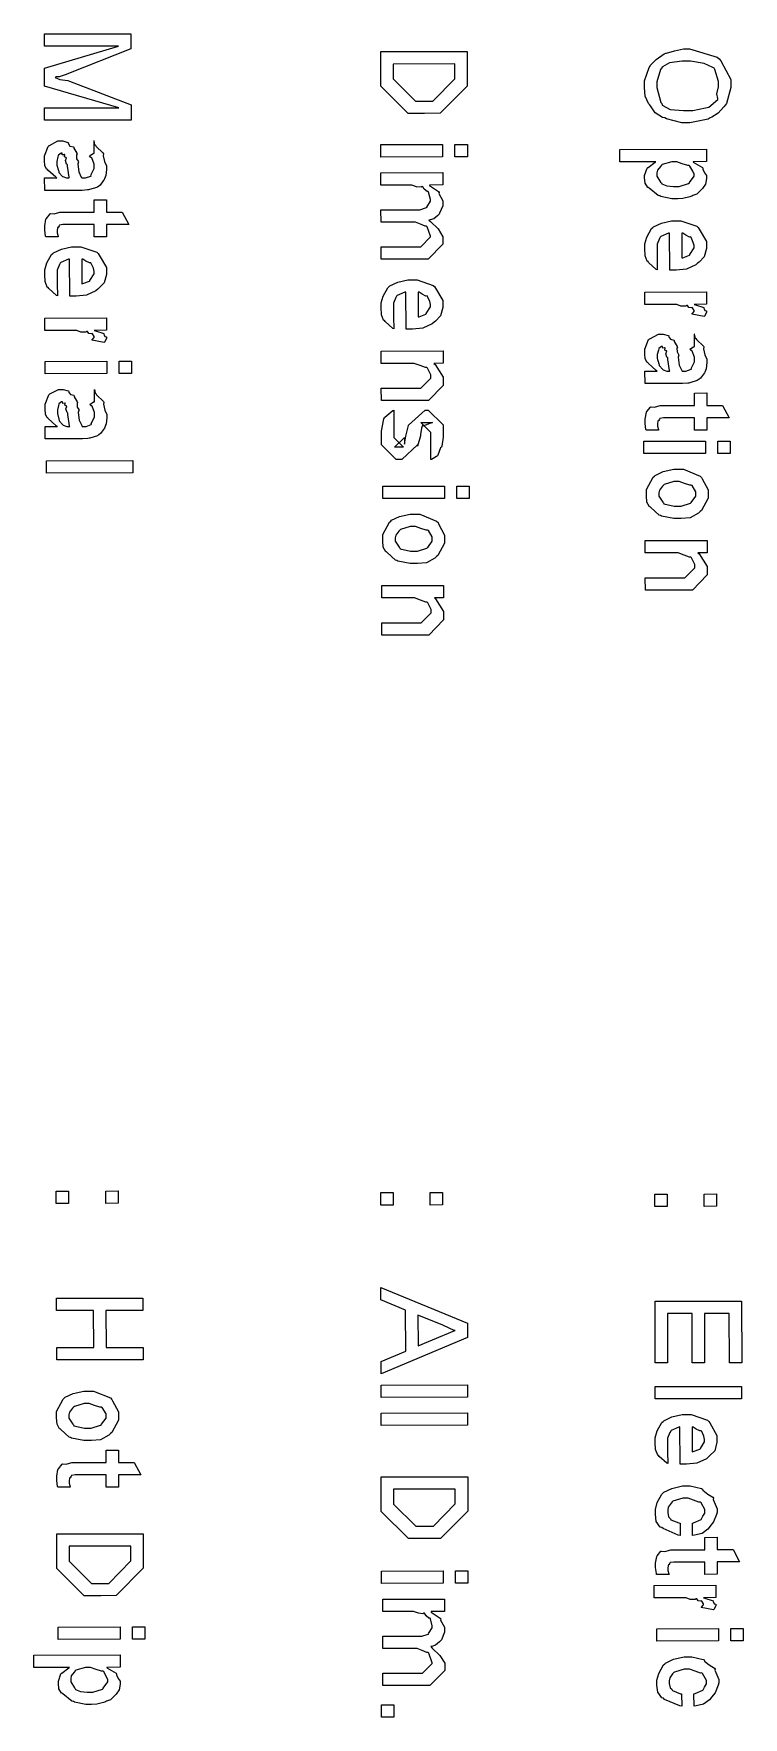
# Model space of a CAD drawing. Extents: x 0.1 to 11.6, y 0.3 to 16.3.
# Drawn here: x 7.979 to 8.778, y 2.208 to 4.101 of the extents above; entities that cross this region are included whole.
import ezdxf

# ---------------------------------------------------------------- set-up
doc = ezdxf.new("R2010")
doc.units = 0
doc.header["$MEASUREMENT"] = 0

msp = doc.modelspace()

# ---------------------------------------------------------------- linework, layer by layer
at = {"color": 0}
for points in [[(7.99154, 4.10107), (8.08876, 4.10129), (8.08876, 4.08415), (8.01844, 4.05658), (8.016, 4.05539), (8.00814, 4.05279), (8.00467, 4.05268), (8.0039, 4.05246), (8.00379, 4.05203), (8.009, 4.04975), (8.01801, 4.04844), (8.01975, 4.0479), (8.08897, 4.02121), (8.08897, 4.00407), (7.99175, 4.00385), (7.99175, 4.01774), (8.07508, 4.01796), (7.99175, 4.04226), (7.99154, 4.06267), (8.07487, 4.0874), (7.99154, 4.08718), (7.99154, 4.10107)], [(8.36985, 4.08106), (8.46707, 4.08128), (8.46707, 4.0524), (8.46707, 4.04243), (8.43668, 4.01183), (8.41911, 4.01161), (8.40067, 4.01161), (8.36985, 4.04221), (8.36985, 4.05067), (8.36985, 4.08106)], [(8.71376, 4.08436), (8.71718, 4.08442), (8.74821, 4.07503), (8.75043, 4.07308), (8.75254, 4.0709), (8.76367, 4.04992), (8.76367, 4.04292), (8.76367, 4.0409), (8.75862, 4.02283), (8.7576, 4.02121), (8.75592, 4.0191), (8.74918, 4.01188), (8.74208, 4.00732), (8.74024, 4.00646), (8.73801, 4.00515), (8.71739, 4.00108), (8.71506, 4.00103), (8.70865, 4.00103), (8.69129, 4.00558), (8.68946, 4.00646), (8.68679, 4.00689), (8.67833, 4.01221), (8.67329, 4.02001), (8.67231, 4.02165), (8.67085, 4.02274), (8.66726, 4.03097), (8.66644, 4.04085), (8.66644, 4.04269), (8.66644, 4.04824), (8.67165, 4.06321), (8.67275, 4.06483), (8.67329, 4.06575), (8.67958, 4.07226), (8.68847, 4.07856), (8.69032, 4.07937), (8.69129, 4.07949), (8.70042, 4.08203), (8.71039, 4.08436), (8.71376, 4.08436)], [(8.38374, 4.06717), (8.38374, 4.05132), (8.38374, 4.05046), (8.4089, 4.0255), (8.41932, 4.0255), (8.42844, 4.0255), (8.45318, 4.05067), (8.45318, 4.05176), (8.45318, 4.06739), (8.38374, 4.06717)], [(8.71376, 4.07047), (8.70899, 4.07047), (8.69472, 4.06853), (8.68663, 4.06396), (8.68576, 4.06267), (8.6844, 4.06082), (8.68033, 4.04725), (8.68033, 4.04269), (8.68033, 4.04069), (8.68506, 4.02403), (8.68599, 4.02274), (8.68642, 4.02078), (8.69536, 4.01589), (8.71029, 4.01492), (8.71528, 4.01492), (8.72071, 4.01492), (8.73508, 4.01785), (8.73699, 4.01839), (8.73876, 4.01872), (8.74897, 4.02729), (8.74914, 4.02838), (8.74892, 4.02838), (8.74804, 4.03347), (8.74978, 4.04139), (8.74978, 4.04269), (8.74978, 4.04764), (8.74576, 4.06108), (8.74501, 4.06244), (8.74343, 4.06337), (8.73361, 4.06787), (8.71815, 4.07053), (8.71376, 4.07047)], [(8.00564, 3.93896), (8.00433, 3.93972), (7.99533, 3.94786), (7.99479, 3.94874), (7.99403, 3.94879), (7.99214, 3.95296), (7.99175, 3.95828), (7.99175, 3.96001), (7.99175, 3.96386), (7.99588, 3.97456), (7.99675, 3.97543), (7.99718, 3.97558), (8.00678, 3.98063), (8.00999, 3.98063), (8.0121, 3.98063), (8.01779, 3.979), (8.01844, 3.97868), (8.01822, 3.97797), (8.02029, 3.97493), (8.02414, 3.97401), (8.02453, 3.97347), (8.02447, 3.97239), (8.028, 3.96679), (8.02821, 3.9661), (8.02772, 3.9649), (8.02778, 3.96067), (8.02957, 3.95796), (8.02974, 3.95697), (8.02914, 3.95464), (8.03011, 3.94592), (8.03304, 3.93994), (8.03342, 3.93897), (8.03401, 3.93897), (8.03532, 3.93897), (8.03581, 3.93897), (8.03787, 3.93897), (8.04362, 3.94114), (8.04406, 3.94157), (8.04368, 3.942), (8.04731, 3.94965), (8.04731, 3.95221), (8.04731, 3.95469), (8.04476, 3.96164), (8.04428, 3.96218), (8.04378, 3.96213), (8.0421, 3.96371), (8.04628, 3.96653), (8.04731, 3.96675), (8.04731, 3.98064), (8.04725, 3.98064), (8.04801, 3.97635), (8.04883, 3.97586), (8.04969, 3.97456), (8.0574, 3.96718), (8.05794, 3.9661), (8.05761, 3.96403), (8.05903, 3.95742), (8.06119, 3.95253), (8.06119, 3.9509), (8.06119, 3.94862), (8.06054, 3.94179), (8.05903, 3.9381), (8.0586, 3.93724), (8.05746, 3.93571), (8.05408, 3.93104), (8.05231, 3.92958), (8.05165, 3.92919), (8.05057, 3.92844), (8.04226, 3.92589), (8.04124, 3.92572), (8.03993, 3.92557), (8.0339, 3.92507), (8.0319, 3.92508), (8.02083, 3.92508), (8.01644, 3.92507), (8.00651, 3.92508), (8.00325, 3.92507), (8.00043, 3.92508), (7.99408, 3.92508), (7.99197, 3.92507), (7.99175, 3.93897), (7.99522, 3.93897), (8.00304, 3.93897), (8.00564, 3.93896)], [(8.01953, 3.93897), (8.01932, 3.93983), (8.01747, 3.95231), (8.01736, 3.95394), (8.01644, 3.95464), (8.01525, 3.95865), (8.01617, 3.96158), (8.01606, 3.96197), (8.01568, 3.96186), (8.01394, 3.96283), (8.01432, 3.96522), (8.01411, 3.96544), (8.01367, 3.96511), (8.01167, 3.9649), (8.01133, 3.96675), (8.01128, 3.96675), (8.01025, 3.96675), (8.00743, 3.96457), (8.00717, 3.96414), (8.00678, 3.96272), (8.00564, 3.95763), (8.00564, 3.95589), (8.00564, 3.95356), (8.00726, 3.94726), (8.0076, 3.94656), (8.00776, 3.94526), (8.01172, 3.94081), (8.01215, 3.94049), (8.01215, 3.94049), (8.01622, 3.93897), (8.01758, 3.93897), (8.01953, 3.93897)], [(8.37001, 3.97646), (8.43946, 3.97667), (8.43946, 3.96278), (8.37001, 3.96257), (8.37001, 3.97646)], [(8.45335, 3.97667), (8.46724, 3.97667), (8.46724, 3.96278), (8.45335, 3.96278), (8.45335, 3.97667)], [(8.63889, 3.97114), (8.73611, 3.97136), (8.73611, 3.95747), (8.72114, 3.95725), (8.72131, 3.95671), (8.73156, 3.95074), (8.73221, 3.95008), (8.73199, 3.94889), (8.73383, 3.94493), (8.73611, 3.94168), (8.73611, 3.94054), (8.73611, 3.93847), (8.73497, 3.93218), (8.73247, 3.92828), (8.73176, 3.92731), (8.73036, 3.92551), (8.72542, 3.92079), (8.72092, 3.91911), (8.71962, 3.91862), (8.71733, 3.91786), (8.70975, 3.91596), (8.70394, 3.91558), (8.70204, 3.91558), (8.69743, 3.91558), (8.68494, 3.91829), (8.6836, 3.91883), (8.68197, 3.91911), (8.67176, 3.92736), (8.671, 3.92839), (8.67008, 3.92839), (8.66721, 3.93326), (8.66667, 3.93956), (8.66667, 3.94162), (8.66667, 3.94162), (8.66954, 3.95008), (8.67014, 3.95074), (8.67046, 3.95079), (8.67833, 3.95682), (8.67925, 3.95725), (8.63889, 3.95725), (8.63889, 3.97114)], [(8.37007, 3.94488), (8.4395, 3.9451), (8.4395, 3.93121), (8.42453, 3.93099), (8.42458, 3.93044), (8.43468, 3.92361), (8.43539, 3.92275), (8.43522, 3.92144), (8.4395, 3.91346), (8.43951, 3.91081), (8.4395, 3.90771), (8.43603, 3.89925), (8.43539, 3.89844), (8.43403, 3.89697), (8.42936, 3.89312), (8.42529, 3.89182), (8.4241, 3.8915), (8.42567, 3.88997), (8.43425, 3.88172), (8.43972, 3.87278), (8.43972, 3.86979), (8.43972, 3.86458), (8.42301, 3.84765), (8.41693, 3.84765), (8.37028, 3.84765), (8.37028, 3.86154), (8.41021, 3.86154), (8.41476, 3.86154), (8.42583, 3.87261), (8.42583, 3.87326), (8.42578, 3.87349), (8.42204, 3.884), (8.42128, 3.88476), (8.41976, 3.88476), (8.41439, 3.88704), (8.40896, 3.88932), (8.40717, 3.88932), (8.37028, 3.88932), (8.37006, 3.90321), (8.41129, 3.90321), (8.41396, 3.90321), (8.42133, 3.9056), (8.42193, 3.90603), (8.42165, 3.90625), (8.42563, 3.91276), (8.42561, 3.91493), (8.42561, 3.91493), (8.42361, 3.92296), (8.42324, 3.92361), (8.4221, 3.92372), (8.41883, 3.92622), (8.41704, 3.92899), (8.41629, 3.92925), (8.41515, 3.92854), (8.4101, 3.92908), (8.40479, 3.93099), (8.40304, 3.93099), (8.37007, 3.93099), (8.37007, 3.94488)], [(8.70096, 3.95725), (8.6971, 3.95725), (8.68636, 3.954), (8.68554, 3.95335), (8.6844, 3.95199), (8.68115, 3.94765), (8.68056, 3.94461), (8.68056, 3.94358), (8.68056, 3.94108), (8.68468, 3.93431), (8.68554, 3.9336), (8.68599, 3.93257), (8.69151, 3.93001), (8.69906, 3.92947), (8.70161, 3.92947), (8.70546, 3.92947), (8.71615, 3.93294), (8.71701, 3.9336), (8.71713, 3.93392), (8.72222, 3.94086), (8.72222, 3.94314), (8.72222, 3.94314), (8.72081, 3.94678), (8.71767, 3.95242), (8.71679, 3.95313), (8.71517, 3.95301), (8.70904, 3.95503), (8.70296, 3.95725), (8.70096, 3.95725)], [(8.00706, 3.87261), (7.99317, 3.87261), (7.99283, 3.87354), (7.99186, 3.88021), (7.99186, 3.88238), (7.99186, 3.88514), (7.99328, 3.89279), (7.9936, 3.89344), (7.99376, 3.8935), (7.99804, 3.8986), (7.99858, 3.89887), (7.99858, 3.89887), (8.00239, 3.89849), (8.00896, 3.90039), (8.01118, 3.90039), (8.04742, 3.90039), (8.04742, 3.91428), (8.06131, 3.9145), (8.06131, 3.90061), (8.0791, 3.90061), (8.08649, 3.88672), (8.06131, 3.88672), (8.06131, 3.87283), (8.04742, 3.87261), (8.04742, 3.8865), (8.01378, 3.8865), (8.01242, 3.8865), (8.00857, 3.88596), (8.00836, 3.88585), (8.00814, 3.88519), (8.00694, 3.88319), (8.0064, 3.88346), (8.0064, 3.88346), (8.00624, 3.88282), (8.00575, 3.87972), (8.00575, 3.87869), (8.00575, 3.87717), (8.00683, 3.87326), (8.00706, 3.87261)], [(8.68072, 3.84924), (8.68093, 3.83578), (8.67979, 3.83615), (8.67117, 3.84397), (8.67051, 3.84511), (8.6696, 3.84543), (8.66726, 3.85157), (8.66683, 3.8596), (8.66683, 3.86225), (8.66683, 3.86486), (8.669, 3.87256), (8.67421, 3.882), (8.67572, 3.88331), (8.67649, 3.88406), (8.68544, 3.88824), (8.697, 3.8909), (8.7009, 3.8909), (8.70742, 3.89089), (8.72542, 3.8846), (8.72694, 3.88331), (8.72808, 3.88151), (8.73628, 3.86757), (8.73628, 3.8629), (8.73628, 3.85975), (8.73372, 3.85032), (8.72792, 3.84446), (8.72629, 3.84315), (8.72428, 3.84119), (8.71371, 3.83632), (8.70199, 3.83535), (8.69808, 3.83535), (8.69726, 3.83535), (8.69542, 3.83535), (8.69482, 3.83535), (8.69461, 3.87701), (8.69347, 3.87696), (8.68479, 3.87315), (8.68419, 3.87244), (8.68332, 3.87099), (8.68072, 3.86447), (8.68072, 3.86225), (8.68072, 3.86029), (8.68072, 3.8559), (8.68072, 3.85444), (8.68072, 3.85314), (8.68072, 3.85021), (8.68072, 3.84924)], [(8.7085, 3.87701), (8.7085, 3.84924), (8.70947, 3.84933), (8.71707, 3.85206), (8.71761, 3.85249), (8.71761, 3.85286), (8.72239, 3.8604), (8.72239, 3.8629), (8.72239, 3.8629), (8.7214, 3.8666), (8.71912, 3.87201), (8.71847, 3.87267), (8.71713, 3.87256), (8.71283, 3.87457), (8.70953, 3.87696), (8.7085, 3.87701)], [(8.00586, 3.82004), (8.00608, 3.80658), (8.00493, 3.80697), (7.99631, 3.81478), (7.99567, 3.81592), (7.99474, 3.81624), (7.9924, 3.82238), (7.99197, 3.8304), (7.99197, 3.83306), (7.99197, 3.83567), (7.99414, 3.84337), (7.99935, 3.85281), (8.00087, 3.85411), (8.00163, 3.85487), (8.01058, 3.85904), (8.02214, 3.86171), (8.02604, 3.86171), (8.03256, 3.86171), (8.05057, 3.85542), (8.05208, 3.85411), (8.05322, 3.85232), (8.06142, 3.83838), (8.06142, 3.83371), (8.06142, 3.83057), (8.05886, 3.82113), (8.05306, 3.81526), (8.05143, 3.81396), (8.04943, 3.81201), (8.03885, 3.80713), (8.02713, 3.80615), (8.02322, 3.80615), (8.0224, 3.80615), (8.02056, 3.80615), (8.01997, 3.80615), (8.01975, 3.84782), (8.01861, 3.84776), (8.00993, 3.84397), (8.00933, 3.84326), (8.00846, 3.84179), (8.00586, 3.83529), (8.00586, 3.83306), (8.00586, 3.83111), (8.00586, 3.82671), (8.00586, 3.82525), (8.00586, 3.82394), (8.00586, 3.82101), (8.00586, 3.82004)], [(8.03364, 3.84782), (8.03364, 3.82004), (8.03461, 3.82015), (8.04221, 3.82286), (8.04275, 3.82329), (8.04275, 3.82368), (8.04753, 3.83122), (8.04753, 3.83371), (8.04753, 3.83371), (8.04656, 3.8374), (8.04428, 3.84283), (8.04362, 3.84347), (8.04226, 3.84337), (8.03797, 3.84538), (8.03467, 3.84776), (8.03364, 3.84782)], [(8.38417, 3.78282), (8.38439, 3.76937), (8.38325, 3.76975), (8.37463, 3.77756), (8.37397, 3.77869), (8.37304, 3.77903), (8.37071, 3.78515), (8.37028, 3.79318), (8.37028, 3.79585), (8.37028, 3.79844), (8.37244, 3.80615), (8.37765, 3.8156), (8.37918, 3.81689), (8.37993, 3.81765), (8.38889, 3.82183), (8.40044, 3.82449), (8.40435, 3.82449), (8.41086, 3.82449), (8.42888, 3.81819), (8.43039, 3.81689), (8.43153, 3.81511), (8.43972, 3.80117), (8.43972, 3.7965), (8.43972, 3.79335), (8.43717, 3.7839), (8.43138, 3.77804), (8.42974, 3.77675), (8.42774, 3.77479), (8.41715, 3.76992), (8.40543, 3.76893), (8.40153, 3.76893), (8.40072, 3.76893), (8.39887, 3.76893), (8.39828, 3.76893), (8.39806, 3.8106), (8.39692, 3.81054), (8.38824, 3.80675), (8.38764, 3.80604), (8.38676, 3.80458), (8.38417, 3.79807), (8.38417, 3.79585), (8.38417, 3.79389), (8.38417, 3.7895), (8.38417, 3.78803), (8.38417, 3.78672), (8.38417, 3.78381), (8.38417, 3.78282)], [(8.41194, 3.8106), (8.41194, 3.78282), (8.41292, 3.78293), (8.42051, 3.78564), (8.42106, 3.78608), (8.42106, 3.78646), (8.42583, 3.794), (8.42583, 3.7965), (8.42583, 3.7965), (8.42486, 3.80018), (8.42258, 3.80561), (8.42193, 3.80626), (8.42057, 3.80615), (8.41629, 3.80815), (8.41297, 3.81054), (8.41194, 3.8106)], [(8.66694, 3.8106), (8.73639, 3.81082), (8.73639, 3.79693), (8.72249, 3.79671), (8.7239, 3.79639), (8.73312, 3.79335), (8.73356, 3.79303), (8.73329, 3.79249), (8.73426, 3.78999), (8.73639, 3.7895), (8.73637, 3.78933), (8.73639, 3.78776), (8.734, 3.78358), (8.73356, 3.78304), (8.71989, 3.78564), (8.71989, 3.78564), (8.7225, 3.78874), (8.72249, 3.78976), (8.72249, 3.78976), (8.72065, 3.79303), (8.72032, 3.79324), (8.71946, 3.79286), (8.71619, 3.79335), (8.71479, 3.79551), (8.71425, 3.79563), (8.71289, 3.79482), (8.70731, 3.79487), (8.70275, 3.79671), (8.70122, 3.79671), (8.66693, 3.79671), (8.66694, 3.8106)], [(7.99208, 3.78142), (8.06153, 3.78163), (8.06153, 3.76774), (8.04764, 3.76753), (8.04904, 3.76719), (8.05826, 3.76417), (8.05871, 3.76383), (8.05843, 3.76329), (8.0594, 3.76079), (8.06153, 3.76031), (8.06153, 3.76015), (8.06153, 3.75857), (8.05914, 3.75439), (8.05869, 3.75385), (8.04503, 3.75646), (8.04503, 3.75646), (8.04764, 3.75956), (8.04764, 3.76058), (8.04764, 3.76058), (8.04579, 3.76383), (8.04546, 3.76406), (8.0446, 3.76367), (8.04135, 3.76417), (8.03993, 3.76633), (8.03939, 3.76644), (8.03803, 3.76563), (8.03244, 3.76568), (8.02789, 3.76753), (8.02636, 3.76753), (7.99208, 3.76753), (7.99208, 3.78142)], [(8.68093, 3.72163), (8.67964, 3.72239), (8.67062, 3.73053), (8.67008, 3.73139), (8.66932, 3.73144), (8.66743, 3.73562), (8.66704, 3.74094), (8.66704, 3.74268), (8.66704, 3.74653), (8.67117, 3.75722), (8.67204, 3.75808), (8.67247, 3.75825), (8.68207, 3.76329), (8.68528, 3.76329), (8.68739, 3.76329), (8.69308, 3.76167), (8.69374, 3.76133), (8.69353, 3.76064), (8.69558, 3.7576), (8.69943, 3.75667), (8.69982, 3.75613), (8.69976, 3.75504), (8.70329, 3.74946), (8.7035, 3.74875), (8.70301, 3.74756), (8.70307, 3.74333), (8.70486, 3.74061), (8.70503, 3.73964), (8.70443, 3.73731), (8.7054, 3.72857), (8.70833, 3.7226), (8.70871, 3.72163), (8.70931, 3.72163), (8.71061, 3.72163), (8.7111, 3.72163), (8.71317, 3.72163), (8.71892, 3.72379), (8.71935, 3.72424), (8.71897, 3.72467), (8.7226, 3.73232), (8.7226, 3.73486), (8.7226, 3.73736), (8.72006, 3.74431), (8.71957, 3.74485), (8.71907, 3.74479), (8.71739, 3.74636), (8.72157, 3.74918), (8.7226, 3.7494), (8.7226, 3.76329), (8.72254, 3.76329), (8.72331, 3.759), (8.72413, 3.75851), (8.72499, 3.75722), (8.73269, 3.74983), (8.73324, 3.74875), (8.73292, 3.74669), (8.73432, 3.74007), (8.73649, 3.73519), (8.73649, 3.73356), (8.73649, 3.73128), (8.73583, 3.72444), (8.73432, 3.72076), (8.73389, 3.71989), (8.73275, 3.71837), (8.72939, 3.71371), (8.7276, 3.71224), (8.72694, 3.71186), (8.72586, 3.7111), (8.71756, 3.70856), (8.71653, 3.70839), (8.71522, 3.70822), (8.70921, 3.70774), (8.70719, 3.70774), (8.69612, 3.70774), (8.69174, 3.70774), (8.68181, 3.70774), (8.67854, 3.70774), (8.67572, 3.70774), (8.66938, 3.70774), (8.66726, 3.70774), (8.66704, 3.72163), (8.67051, 3.72163), (8.67833, 3.72163), (8.68093, 3.72163)], [(7.99218, 3.73269), (8.06164, 3.73292), (8.06163, 3.71903), (7.99219, 3.71881), (7.99218, 3.73269)], [(8.07553, 3.73292), (8.0894, 3.73292), (8.0894, 3.71903), (8.07553, 3.71903), (8.07553, 3.73292)], [(8.37044, 3.74425), (8.43989, 3.74447), (8.43989, 3.73058), (8.42968, 3.73036), (8.43104, 3.72928), (8.43989, 3.71511), (8.43989, 3.71039), (8.43989, 3.70562), (8.42339, 3.68869), (8.41233, 3.68869), (8.37065, 3.68869), (8.37044, 3.70258), (8.40907, 3.70258), (8.41493, 3.70258), (8.426, 3.71365), (8.426, 3.71474), (8.426, 3.7175), (8.42236, 3.72504), (8.42165, 3.72581), (8.42014, 3.72581), (8.41411, 3.72808), (8.40739, 3.73036), (8.40517, 3.73036), (8.37044, 3.73036), (8.37044, 3.74425)], [(8.69482, 3.72163), (8.69461, 3.7225), (8.69276, 3.73497), (8.69265, 3.7366), (8.69174, 3.73731), (8.69054, 3.74132), (8.69146, 3.74425), (8.69135, 3.74463), (8.69097, 3.74453), (8.68924, 3.7455), (8.68961, 3.74789), (8.6894, 3.7481), (8.68896, 3.74778), (8.68696, 3.74756), (8.68664, 3.7494), (8.68658, 3.7494), (8.68554, 3.7494), (8.68272, 3.74724), (8.68246, 3.74681), (8.68207, 3.74539), (8.68093, 3.74029), (8.68093, 3.73856), (8.68093, 3.73622), (8.68257, 3.72993), (8.68289, 3.72922), (8.68306, 3.72792), (8.68701, 3.72347), (8.68744, 3.72314), (8.68744, 3.72314), (8.69151, 3.72163), (8.69288, 3.72163), (8.69482, 3.72163)], [(8.00612, 3.6595), (8.00483, 3.66026), (7.99582, 3.6684), (7.99528, 3.66928), (7.99451, 3.66932), (7.99262, 3.6735), (7.99224, 3.67882), (7.99224, 3.68056), (7.99224, 3.6844), (7.99636, 3.6951), (7.99724, 3.69596), (7.99767, 3.69613), (8.00726, 3.70117), (8.01047, 3.70117), (8.01258, 3.70117), (8.01828, 3.69954), (8.01893, 3.69922), (8.01872, 3.69851), (8.02078, 3.69547), (8.02463, 3.69456), (8.02501, 3.69401), (8.02496, 3.69293), (8.02849, 3.68733), (8.02869, 3.68664), (8.02821, 3.68544), (8.02826, 3.68121), (8.03006, 3.6785), (8.03022, 3.67751), (8.02962, 3.67518), (8.0306, 3.66644), (8.03353, 3.66049), (8.0339, 3.6595), (8.0345, 3.6595), (8.03581, 3.6595), (8.03629, 3.6595), (8.03836, 3.6595), (8.04411, 3.66168), (8.04454, 3.66211), (8.04417, 3.66254), (8.04779, 3.67019), (8.04779, 3.67275), (8.04779, 3.67524), (8.04525, 3.68218), (8.04476, 3.68272), (8.04426, 3.68267), (8.04258, 3.68425), (8.04676, 3.68707), (8.04779, 3.68728), (8.04779, 3.70117), (8.04774, 3.70117), (8.0485, 3.69689), (8.04932, 3.6964), (8.05018, 3.6951), (8.05789, 3.68772), (8.05843, 3.68664), (8.05811, 3.68457), (8.05951, 3.67796), (8.06168, 3.67307), (8.06168, 3.67144), (8.06168, 3.66917), (8.06103, 3.66233), (8.05951, 3.65864), (8.05908, 3.65776), (8.05794, 3.65625), (8.05458, 3.65158), (8.05279, 3.65012), (8.05214, 3.64974), (8.05106, 3.64899), (8.04275, 3.64643), (8.04172, 3.64626), (8.04042, 3.64611), (8.0344, 3.64561), (8.03239, 3.64561), (8.02132, 3.64561), (8.01693, 3.64561), (8.007, 3.64561), (8.00374, 3.64561), (8.00092, 3.64561), (7.99457, 3.64561), (7.99246, 3.64561), (7.99224, 3.6595), (7.99571, 3.6595), (8.00353, 3.6595), (8.00612, 3.6595)], [(8.68235, 3.65528), (8.66846, 3.65528), (8.66814, 3.65619), (8.66715, 3.66287), (8.66715, 3.66504), (8.66715, 3.66781), (8.66857, 3.67546), (8.66889, 3.67611), (8.66906, 3.67617), (8.67335, 3.68126), (8.67389, 3.68153), (8.67389, 3.68153), (8.67768, 3.68115), (8.68425, 3.68306), (8.68647, 3.68306), (8.72271, 3.68306), (8.72271, 3.69694), (8.7366, 3.69715), (8.7366, 3.68326), (8.75439, 3.68326), (8.76178, 3.66938), (8.7366, 3.66938), (8.7366, 3.65549), (8.72271, 3.65528), (8.72271, 3.66917), (8.68907, 3.66917), (8.68772, 3.66917), (8.68386, 3.66862), (8.68365, 3.66851), (8.68343, 3.66786), (8.68224, 3.66585), (8.68169, 3.66613), (8.68169, 3.66613), (8.68153, 3.66547), (8.68104, 3.66238), (8.68104, 3.66135), (8.68104, 3.65983), (8.68212, 3.65593), (8.68235, 3.65528)], [(8.02001, 3.6595), (8.01981, 3.66037), (8.01796, 3.67285), (8.01785, 3.67449), (8.01693, 3.67518), (8.01574, 3.67919), (8.01665, 3.68213), (8.01654, 3.68251), (8.01617, 3.6824), (8.01443, 3.68338), (8.01481, 3.68576), (8.0146, 3.68599), (8.01415, 3.68565), (8.01215, 3.68544), (8.01183, 3.68728), (8.01178, 3.68728), (8.01074, 3.68728), (8.00792, 3.68511), (8.00765, 3.68468), (8.00726, 3.68326), (8.00612, 3.67817), (8.00612, 3.67643), (8.00612, 3.6741), (8.00775, 3.66781), (8.00808, 3.6671), (8.00825, 3.66581), (8.01221, 3.66135), (8.01264, 3.66103), (8.01264, 3.66103), (8.01671, 3.6595), (8.01807, 3.6595), (8.02001, 3.6595)], [(8.38444, 3.67785), (8.38444, 3.66396), (8.38444, 3.66287), (8.38444, 3.66043), (8.38444, 3.65961), (8.38444, 3.65701), (8.38444, 3.65115), (8.38444, 3.64919), (8.38444, 3.64725), (8.39551, 3.63618), (8.39139, 3.63618), (8.38531, 3.63618), (8.39638, 3.64725), (8.39638, 3.63965), (8.39789, 3.64854), (8.40115, 3.66049), (8.40115, 3.66114), (8.41982, 3.67785), (8.42329, 3.67785), (8.44, 3.66135), (8.44, 3.65136), (8.44, 3.64762), (8.43853, 3.63747), (8.43826, 3.63639), (8.43696, 3.63531), (8.43419, 3.62717), (8.43371, 3.62663), (8.43256, 3.62576), (8.42686, 3.6225), (8.42611, 3.62229), (8.42611, 3.63618), (8.42611, 3.63721), (8.42611, 3.63954), (8.42611, 3.64031), (8.42611, 3.64274), (8.42611, 3.64828), (8.42611, 3.65007), (8.42611, 3.65289), (8.41504, 3.66396), (8.42068, 3.66396), (8.42806, 3.66396), (8.41699, 3.65983), (8.41699, 3.66135), (8.41613, 3.65853), (8.41575, 3.65756), (8.41461, 3.65028), (8.41439, 3.64899), (8.41114, 3.63747), (8.41114, 3.639), (8.39356, 3.62229), (8.39268, 3.62229), (8.38726, 3.62229), (8.37056, 3.639), (8.37056, 3.64919), (8.37056, 3.65419), (8.37343, 3.66803), (8.37403, 3.66917), (8.37429, 3.66986), (8.38325, 3.67751), (8.38444, 3.67785)], [(8.66581, 3.6429), (8.73525, 3.64312), (8.73525, 3.62924), (8.66581, 3.62901), (8.66581, 3.6429)], [(8.74914, 3.64312), (8.76303, 3.64312), (8.76303, 3.62924), (8.74914, 3.62924), (8.74914, 3.64312)], [(7.99382, 3.62088), (8.09104, 3.6211), (8.09104, 3.60721), (7.99382, 3.60699), (7.99382, 3.62088)], [(8.70344, 3.61138), (8.71029, 3.61139), (8.72928, 3.60379), (8.73079, 3.60226), (8.73144, 3.60064), (8.73817, 3.58806), (8.73817, 3.58382), (8.73817, 3.57883), (8.73074, 3.56515), (8.72928, 3.56386), (8.72737, 3.56185), (8.71799, 3.55686), (8.7079, 3.55582), (8.70454, 3.55582), (8.69949, 3.55583), (8.68554, 3.55875), (8.68435, 3.55929), (8.68294, 3.55963), (8.6735, 3.56819), (8.67285, 3.56928), (8.67199, 3.56928), (8.66922, 3.57449), (8.66872, 3.58132), (8.66872, 3.58361), (8.66872, 3.58865), (8.67611, 3.60249), (8.67763, 3.60379), (8.67833, 3.60454), (8.68739, 3.60872), (8.69943, 3.61139), (8.70344, 3.61138)], [(8.37213, 3.59229), (8.44157, 3.5925), (8.44157, 3.57861), (8.37213, 3.5784), (8.37213, 3.59229)], [(8.45546, 3.5925), (8.46935, 3.5925), (8.46935, 3.57861), (8.45546, 3.57861), (8.45546, 3.5925)], [(8.70344, 3.59749), (8.69954, 3.59749), (8.68869, 3.59424), (8.68782, 3.59358), (8.68663, 3.59224), (8.68326, 3.58794), (8.68261, 3.58469), (8.68261, 3.58361), (8.68261, 3.58111), (8.68696, 3.57428), (8.68782, 3.57362), (8.68826, 3.57264), (8.69997, 3.56972), (8.70389, 3.56972), (8.70768, 3.56972), (8.71821, 3.57318), (8.71907, 3.57383), (8.71918, 3.57417), (8.72428, 3.58128), (8.72428, 3.58361), (8.72428, 3.5861), (8.71994, 3.59293), (8.71907, 3.59358), (8.71744, 3.59343), (8.71143, 3.59532), (8.7054, 3.5975), (8.70344, 3.59749)], [(8.4069, 3.56076), (8.41374, 3.56076), (8.43272, 3.55317), (8.43425, 3.55165), (8.43489, 3.55003), (8.44163, 3.53743), (8.44163, 3.53321), (8.44163, 3.52821), (8.43419, 3.51454), (8.43272, 3.51324), (8.43083, 3.51124), (8.42144, 3.50624), (8.41135, 3.50521), (8.40799, 3.50521), (8.40294, 3.50521), (8.389, 3.50814), (8.38781, 3.50868), (8.38639, 3.509), (8.37696, 3.51758), (8.37631, 3.51867), (8.37543, 3.51867), (8.37267, 3.52387), (8.37218, 3.53071), (8.37218, 3.53299), (8.37218, 3.53803), (8.37956, 3.55186), (8.38108, 3.55317), (8.38178, 3.55393), (8.39085, 3.55811), (8.40289, 3.56076), (8.4069, 3.56076)], [(8.4069, 3.54688), (8.403, 3.54688), (8.39214, 3.54363), (8.39128, 3.54297), (8.39008, 3.54161), (8.38672, 3.53733), (8.38607, 3.53407), (8.38607, 3.53299), (8.38607, 3.53049), (8.3904, 3.52365), (8.39128, 3.523), (8.39171, 3.52203), (8.40343, 3.5191), (8.40733, 3.5191), (8.41114, 3.5191), (8.42165, 3.52257), (8.42253, 3.52322), (8.42264, 3.52354), (8.42774, 3.53065), (8.42774, 3.53299), (8.42774, 3.53549), (8.42339, 3.54232), (8.42253, 3.54297), (8.4209, 3.54281), (8.41487, 3.54471), (8.40886, 3.54688), (8.4069, 3.54688)], [(8.66743, 3.53108), (8.73687, 3.53131), (8.73687, 3.51742), (8.72667, 3.51719), (8.72803, 3.51611), (8.73687, 3.50196), (8.73687, 3.49724), (8.73687, 3.49246), (8.72038, 3.47553), (8.70931, 3.47553), (8.66764, 3.47553), (8.66743, 3.48942), (8.70606, 3.48942), (8.71192, 3.48942), (8.72299, 3.50049), (8.72299, 3.50157), (8.72299, 3.50433), (8.71935, 3.51187), (8.71864, 3.51264), (8.71713, 3.51264), (8.7111, 3.51492), (8.70438, 3.51719), (8.70215, 3.51719), (8.66743, 3.51719), (8.66743, 3.53108)], [(8.37088, 3.48047), (8.44032, 3.48068), (8.44032, 3.46679), (8.43012, 3.46658), (8.43147, 3.4655), (8.44032, 3.45133), (8.44032, 3.44661), (8.44032, 3.44185), (8.42383, 3.42492), (8.41276, 3.42492), (8.3711, 3.42492), (8.37088, 3.43881), (8.4095, 3.43881), (8.41536, 3.43881), (8.42643, 3.44988), (8.42643, 3.45096), (8.42643, 3.45372), (8.42279, 3.46126), (8.4221, 3.46203), (8.42057, 3.46203), (8.41456, 3.46431), (8.40782, 3.46658), (8.4056, 3.46658), (8.37088, 3.46658), (8.37088, 3.48047)], [(8.00489, 2.79943), (8.01878, 2.79943), (8.01878, 2.78554), (8.00489, 2.78554), (8.00489, 2.79943)], [(8.06044, 2.79943), (8.07433, 2.79964), (8.07433, 2.78575), (8.06044, 2.78554), (8.06044, 2.79943)], [(8.36985, 2.79775), (8.38374, 2.79774), (8.38374, 2.78385), (8.36985, 2.78385), (8.36985, 2.79775)], [(8.4254, 2.79775), (8.43929, 2.79796), (8.43929, 2.78407), (8.4254, 2.78385), (8.4254, 2.79775)], [(8.67817, 2.79606), (8.69206, 2.79606), (8.69206, 2.78217), (8.67817, 2.78217), (8.67817, 2.79606)], [(8.73372, 2.79606), (8.74761, 2.79628), (8.74761, 2.78239), (8.73372, 2.78217), (8.73372, 2.79606)], [(8.37007, 2.69125), (8.46729, 2.65088), (8.46729, 2.63482), (8.37028, 2.59403), (8.37028, 2.60792), (8.39806, 2.61963), (8.39785, 2.66564), (8.37007, 2.67736), (8.37007, 2.69125)], [(8.0051, 2.67904), (8.10232, 2.67925), (8.10232, 2.66536), (8.06065, 2.66515), (8.06087, 2.62349), (8.10254, 2.62369), (8.10254, 2.60981), (8.00532, 2.6096), (8.00532, 2.62349), (8.04699, 2.62349), (8.04676, 2.66515), (8.0051, 2.66515), (8.0051, 2.67904)], [(8.67839, 2.67561), (8.77561, 2.67583), (8.77582, 2.60639), (8.76193, 2.60639), (8.76172, 2.66194), (8.73394, 2.66172), (8.73415, 2.60617), (8.72026, 2.60617), (8.72006, 2.66172), (8.69228, 2.66172), (8.69249, 2.60618), (8.6786, 2.60617), (8.67839, 2.67561)], [(8.41172, 2.66), (8.41194, 2.62528), (8.43951, 2.63699), (8.44157, 2.63775), (8.45313, 2.64274), (8.4534, 2.64285), (8.45247, 2.64264), (8.44037, 2.64828), (8.43886, 2.64893), (8.41172, 2.66)], [(8.37022, 2.58132), (8.46744, 2.58154), (8.46744, 2.56765), (8.37022, 2.56744), (8.37022, 2.58132)], [(8.67854, 2.57958), (8.77576, 2.57981), (8.77576, 2.56592), (8.67854, 2.56569), (8.67854, 2.57958)], [(8.03999, 2.57437), (8.04682, 2.57437), (8.06581, 2.56679), (8.06733, 2.56526), (8.06797, 2.56364), (8.07471, 2.55106), (8.07471, 2.54682), (8.07471, 2.54183), (8.06728, 2.52815), (8.06581, 2.52686), (8.06392, 2.52485), (8.05453, 2.51986), (8.04443, 2.51883), (8.04107, 2.51882), (8.03603, 2.51883), (8.02208, 2.52175), (8.02089, 2.52229), (8.01947, 2.52262), (8.01004, 2.53119), (8.00939, 2.53228), (8.00851, 2.53228), (8.00575, 2.53749), (8.00526, 2.54432), (8.00526, 2.5466), (8.00526, 2.55165), (8.01264, 2.56549), (8.01417, 2.56679), (8.01486, 2.56754), (8.02393, 2.57172), (8.03597, 2.57437), (8.03999, 2.57437)], [(8.03999, 2.56049), (8.03608, 2.56049), (8.02522, 2.55724), (8.02436, 2.55658), (8.02317, 2.55524), (8.01981, 2.55094), (8.01915, 2.54769), (8.01915, 2.5466), (8.01915, 2.54411), (8.02349, 2.53728), (8.02436, 2.53662), (8.02479, 2.53564), (8.03651, 2.53271), (8.04042, 2.53271), (8.04422, 2.53271), (8.05474, 2.53618), (8.05561, 2.53683), (8.05572, 2.53717), (8.06082, 2.54428), (8.06082, 2.5466), (8.06082, 2.5491), (8.05647, 2.55593), (8.05561, 2.55658), (8.05399, 2.55643), (8.04796, 2.55832), (8.04194, 2.56049), (8.03999, 2.56049)], [(8.37028, 2.54975), (8.4675, 2.54997), (8.4675, 2.53608), (8.37028, 2.53586), (8.37028, 2.54975)], [(8.69249, 2.5064), (8.69271, 2.49294), (8.69157, 2.49333), (8.68294, 2.50114), (8.68229, 2.50228), (8.68138, 2.5026), (8.67904, 2.50874), (8.6786, 2.51676), (8.6786, 2.51942), (8.6786, 2.52203), (8.68078, 2.52974), (8.68599, 2.53917), (8.6875, 2.54047), (8.68826, 2.54124), (8.69721, 2.54542), (8.70876, 2.54807), (8.71268, 2.54807), (8.71918, 2.54807), (8.73719, 2.54178), (8.73871, 2.54047), (8.73986, 2.53868), (8.74804, 2.52474), (8.74804, 2.52007), (8.74804, 2.51693), (8.7455, 2.50749), (8.73969, 2.50163), (8.73807, 2.50032), (8.73606, 2.49837), (8.72547, 2.49349), (8.71376, 2.49251), (8.70985, 2.49251), (8.70904, 2.49251), (8.70719, 2.49251), (8.7066, 2.49251), (8.70638, 2.53418), (8.70524, 2.53413), (8.69656, 2.53033), (8.69596, 2.52962), (8.6951, 2.52815), (8.69249, 2.52165), (8.69249, 2.51942), (8.69249, 2.51747), (8.69249, 2.51307), (8.69249, 2.51161), (8.69249, 2.51031), (8.69249, 2.50738), (8.69249, 2.5064)], [(8.72026, 2.53418), (8.72026, 2.5064), (8.72125, 2.50651), (8.72885, 2.50922), (8.72939, 2.50965), (8.72939, 2.51004), (8.73415, 2.51758), (8.73415, 2.52007), (8.73415, 2.52007), (8.73318, 2.52376), (8.7309, 2.52919), (8.73025, 2.52983), (8.72889, 2.52974), (8.72461, 2.53174), (8.72131, 2.53413), (8.72026, 2.53418)], [(8.02056, 2.46636), (8.00667, 2.46636), (8.00635, 2.46729), (8.00538, 2.47396), (8.00538, 2.47613), (8.00538, 2.47889), (8.00678, 2.48654), (8.00711, 2.48719), (8.00726, 2.48725), (8.01156, 2.49235), (8.0121, 2.49262), (8.0121, 2.49262), (8.01589, 2.49224), (8.02246, 2.49414), (8.02468, 2.49414), (8.06093, 2.49414), (8.06093, 2.50803), (8.07482, 2.50825), (8.07482, 2.49436), (8.09261, 2.49436), (8.09999, 2.48047), (8.07482, 2.48047), (8.07482, 2.46658), (8.06093, 2.46636), (8.06093, 2.48025), (8.02729, 2.48025), (8.02593, 2.48025), (8.02208, 2.47971), (8.02186, 2.4796), (8.02165, 2.47894), (8.02046, 2.47694), (8.01992, 2.47721), (8.01992, 2.47721), (8.01975, 2.47657), (8.01926, 2.47347), (8.01926, 2.47244), (8.01926, 2.47092), (8.02035, 2.46701), (8.02056, 2.46636)], [(8.37039, 2.47808), (8.46761, 2.47829), (8.46761, 2.44943), (8.46761, 2.43946), (8.43722, 2.40885), (8.41965, 2.40864), (8.40121, 2.40864), (8.37039, 2.43924), (8.37039, 2.44769), (8.37039, 2.47808)], [(8.38428, 2.46419), (8.38428, 2.44835), (8.38428, 2.44749), (8.40944, 2.42253), (8.41986, 2.42253), (8.42899, 2.42253), (8.45372, 2.44769), (8.45372, 2.44879), (8.45372, 2.46442), (8.38428, 2.46419)], [(8.70649, 2.42617), (8.70671, 2.41228), (8.70449, 2.4126), (8.68733, 2.41997), (8.68608, 2.42117), (8.68425, 2.42165), (8.67964, 2.42806), (8.67871, 2.43608), (8.67871, 2.43875), (8.67871, 2.44135), (8.68088, 2.44917), (8.68608, 2.45871), (8.68761, 2.46001), (8.68832, 2.46083), (8.69732, 2.46517), (8.70921, 2.46783), (8.71322, 2.46783), (8.71788, 2.46783), (8.73053, 2.46496), (8.73188, 2.46436), (8.73226, 2.46294), (8.73757, 2.45876), (8.74338, 2.45514), (8.74403, 2.45394), (8.74388, 2.45275), (8.74815, 2.44211), (8.74815, 2.43853), (8.74756, 2.43576), (8.74414, 2.42736), (8.74013, 2.42231), (8.73926, 2.42117), (8.7379, 2.41928), (8.73122, 2.41439), (8.72276, 2.4126), (8.7206, 2.41228), (8.72038, 2.42617), (8.72151, 2.42638), (8.73019, 2.43018), (8.73079, 2.43072), (8.73068, 2.43078), (8.73204, 2.43376), (8.73426, 2.43733), (8.73426, 2.43853), (8.73426, 2.44131), (8.73008, 2.44889), (8.72928, 2.4496), (8.72769, 2.44954), (8.72168, 2.45171), (8.7155, 2.45394), (8.71343, 2.45394), (8.70947, 2.45394), (8.6984, 2.45068), (8.6976, 2.45003), (8.6964, 2.44862), (8.69319, 2.44407), (8.6926, 2.4406), (8.6926, 2.4394), (8.6926, 2.43782), (8.69342, 2.433), (8.69531, 2.43132), (8.69586, 2.43072), (8.69612, 2.42974), (8.70529, 2.42632), (8.70649, 2.42617)], [(8.00553, 2.41385), (8.10275, 2.41406), (8.10275, 2.38519), (8.10275, 2.37522), (8.07238, 2.34463), (8.05479, 2.3444), (8.03635, 2.3444), (8.00553, 2.375), (8.00553, 2.38346), (8.00553, 2.41385)], [(8.69407, 2.36837), (8.68018, 2.36837), (8.67985, 2.36931), (8.67888, 2.37597), (8.67888, 2.37815), (8.67888, 2.38092), (8.68028, 2.38857), (8.68061, 2.38921), (8.68078, 2.38926), (8.68506, 2.39436), (8.6856, 2.39464), (8.6856, 2.39464), (8.6894, 2.39426), (8.69596, 2.39615), (8.69819, 2.39615), (8.73443, 2.39615), (8.73443, 2.41004), (8.74832, 2.41026), (8.74832, 2.39638), (8.76611, 2.39638), (8.77349, 2.38249), (8.74832, 2.38249), (8.74832, 2.3686), (8.73443, 2.36837), (8.73443, 2.38226), (8.70079, 2.38226), (8.69943, 2.38226), (8.69558, 2.38172), (8.69536, 2.38163), (8.69515, 2.38097), (8.69396, 2.37896), (8.69342, 2.37924), (8.69342, 2.37924), (8.69325, 2.37858), (8.69276, 2.37549), (8.69276, 2.37446), (8.69276, 2.37293), (8.69385, 2.36903), (8.69407, 2.36837)], [(8.01942, 2.39996), (8.01942, 2.38411), (8.01942, 2.38325), (8.0446, 2.35829), (8.05501, 2.35829), (8.06413, 2.35829), (8.08886, 2.38346), (8.08886, 2.38456), (8.08886, 2.40018), (8.01942, 2.39996)], [(8.37056, 2.37201), (8.44, 2.37224), (8.44, 2.35835), (8.37056, 2.35813), (8.37056, 2.37201)], [(8.45389, 2.37224), (8.46778, 2.37224), (8.46778, 2.35835), (8.45389, 2.35835), (8.45389, 2.37224)], [(8.67746, 2.35601), (8.7469, 2.35622), (8.7469, 2.34233), (8.73301, 2.34212), (8.73443, 2.34179), (8.74365, 2.33876), (8.74408, 2.33843), (8.74382, 2.33789), (8.74479, 2.33539), (8.7469, 2.3349), (8.7469, 2.33475), (8.7469, 2.33317), (8.74451, 2.32899), (8.74408, 2.32844), (8.73042, 2.33106), (8.73042, 2.33106), (8.73301, 2.33415), (8.73301, 2.33518), (8.73301, 2.33518), (8.73118, 2.33843), (8.73085, 2.33865), (8.72999, 2.33826), (8.72672, 2.33876), (8.72532, 2.34093), (8.72478, 2.34104), (8.72342, 2.34022), (8.71783, 2.34028), (8.71326, 2.34212), (8.71175, 2.34212), (8.67746, 2.34212), (8.67746, 2.35601)], [(8.37207, 2.3405), (8.44151, 2.34071), (8.44151, 2.32682), (8.42654, 2.32661), (8.4266, 2.32607), (8.43668, 2.31922), (8.43739, 2.31836), (8.43722, 2.31706), (8.44151, 2.30908), (8.44151, 2.30642), (8.44151, 2.30333), (8.43804, 2.29486), (8.43739, 2.29406), (8.43604, 2.29258), (8.43138, 2.28874), (8.42731, 2.28743), (8.42611, 2.28711), (8.42768, 2.2856), (8.43625, 2.27735), (8.44174, 2.26839), (8.44174, 2.2654), (8.44174, 2.26019), (8.42503, 2.24328), (8.41894, 2.24328), (8.37229, 2.24328), (8.37229, 2.25717), (8.41222, 2.25717), (8.41678, 2.25717), (8.42785, 2.26824), (8.42785, 2.26887), (8.42779, 2.2691), (8.42404, 2.27962), (8.42329, 2.28039), (8.42176, 2.28039), (8.41639, 2.28267), (8.41097, 2.28494), (8.40918, 2.28494), (8.37229, 2.28494), (8.37207, 2.29883), (8.41331, 2.29883), (8.41596, 2.29883), (8.42333, 2.30121), (8.42393, 2.30165), (8.42367, 2.30186), (8.42763, 2.30838), (8.42763, 2.31054), (8.42763, 2.31054), (8.42563, 2.31858), (8.42524, 2.31922), (8.4241, 2.31933), (8.42085, 2.32183), (8.41906, 2.3246), (8.41829, 2.32488), (8.41715, 2.32417), (8.41211, 2.32471), (8.40679, 2.32661), (8.40506, 2.32661), (8.37207, 2.32661), (8.37207, 2.3405)], [(8.00717, 2.30919), (8.07661, 2.3094), (8.07661, 2.29551), (8.00717, 2.29531), (8.00717, 2.30919)], [(8.0905, 2.3094), (8.10439, 2.3094), (8.10439, 2.29551), (8.0905, 2.29551), (8.0905, 2.3094)], [(8.68044, 2.30729), (8.74989, 2.30751), (8.74989, 2.29363), (8.68044, 2.2934), (8.68044, 2.30729)], [(8.76378, 2.30751), (8.77767, 2.30751), (8.77767, 2.29363), (8.76378, 2.29363), (8.76378, 2.30751)], [(7.97943, 2.27767), (8.07665, 2.27789), (8.07665, 2.264), (8.06168, 2.26378), (8.06185, 2.26324), (8.0721, 2.25726), (8.07275, 2.25663), (8.07254, 2.25543), (8.07437, 2.25146), (8.07665, 2.24821), (8.07665, 2.24707), (8.07665, 2.24501), (8.07553, 2.23872), (8.07303, 2.23481), (8.07232, 2.23383), (8.0709, 2.23204), (8.06597, 2.22732), (8.06147, 2.22564), (8.06017, 2.22515), (8.05789, 2.22439), (8.05029, 2.2225), (8.04449, 2.22211), (8.04258, 2.22211), (8.03797, 2.22211), (8.0255, 2.22483), (8.02414, 2.22538), (8.02251, 2.22564), (8.01232, 2.23389), (8.01156, 2.23492), (8.01064, 2.23492), (8.00775, 2.23981), (8.00721, 2.2461), (8.00721, 2.24815), (8.00721, 2.24815), (8.0101, 2.25663), (8.01068, 2.25726), (8.01101, 2.25732), (8.01888, 2.26335), (8.01981, 2.26378), (7.97943, 2.26378), (7.97943, 2.27767)], [(8.70828, 2.23404), (8.7085, 2.22017), (8.70628, 2.22049), (8.68913, 2.22786), (8.68787, 2.22906), (8.68603, 2.22954), (8.68143, 2.23594), (8.6805, 2.24397), (8.6805, 2.24664), (8.6805, 2.24924), (8.68267, 2.25706), (8.68787, 2.2666), (8.6894, 2.2679), (8.6901, 2.26872), (8.69911, 2.27306), (8.71099, 2.27571), (8.715, 2.27571), (8.71967, 2.27571), (8.73232, 2.27283), (8.73367, 2.27224), (8.73404, 2.27083), (8.73936, 2.26665), (8.74517, 2.26301), (8.74582, 2.26182), (8.74565, 2.26064), (8.74994, 2.25), (8.74994, 2.24642), (8.74935, 2.24365), (8.74593, 2.23524), (8.74192, 2.23019), (8.74104, 2.22906), (8.73969, 2.22715), (8.73301, 2.22228), (8.72456, 2.22049), (8.72239, 2.22017), (8.72217, 2.23404), (8.72331, 2.23426), (8.73199, 2.23807), (8.73258, 2.23861), (8.73247, 2.23865), (8.73383, 2.24164), (8.73606, 2.24522), (8.73606, 2.24642), (8.73606, 2.24918), (8.73188, 2.25678), (8.73107, 2.25749), (8.72949, 2.25743), (8.72347, 2.2596), (8.71728, 2.26182), (8.71522, 2.26183), (8.71126, 2.26183), (8.70019, 2.25857), (8.69937, 2.25792), (8.69818, 2.25651), (8.69499, 2.25196), (8.69439, 2.24849), (8.69439, 2.24729), (8.69439, 2.24571), (8.69521, 2.24089), (8.6971, 2.23921), (8.69764, 2.2386), (8.69792, 2.23762), (8.70708, 2.23421), (8.70828, 2.23404)], [(8.0415, 2.26378), (8.03765, 2.26378), (8.0269, 2.26053), (8.0261, 2.25987), (8.02496, 2.25851), (8.02171, 2.25418), (8.0211, 2.25114), (8.0211, 2.25011), (8.0211, 2.24761), (8.02522, 2.24083), (8.0261, 2.24013), (8.02653, 2.2391), (8.03207, 2.23654), (8.03961, 2.236), (8.04215, 2.236), (8.04601, 2.236), (8.05669, 2.23947), (8.05757, 2.24013), (8.05767, 2.24046), (8.06278, 2.2474), (8.06276, 2.24968), (8.06276, 2.24968), (8.06136, 2.25331), (8.05821, 2.25896), (8.05735, 2.25965), (8.05572, 2.25956), (8.04958, 2.26156), (8.04351, 2.26378), (8.0415, 2.26378)], [(8.37082, 2.22151), (8.38471, 2.22151), (8.38471, 2.20763), (8.37082, 2.20763), (8.37082, 2.22151)]]:
    msp.add_lwpolyline(points, close=True, dxfattribs=at)

doc.saveas('drawing.dxf')
